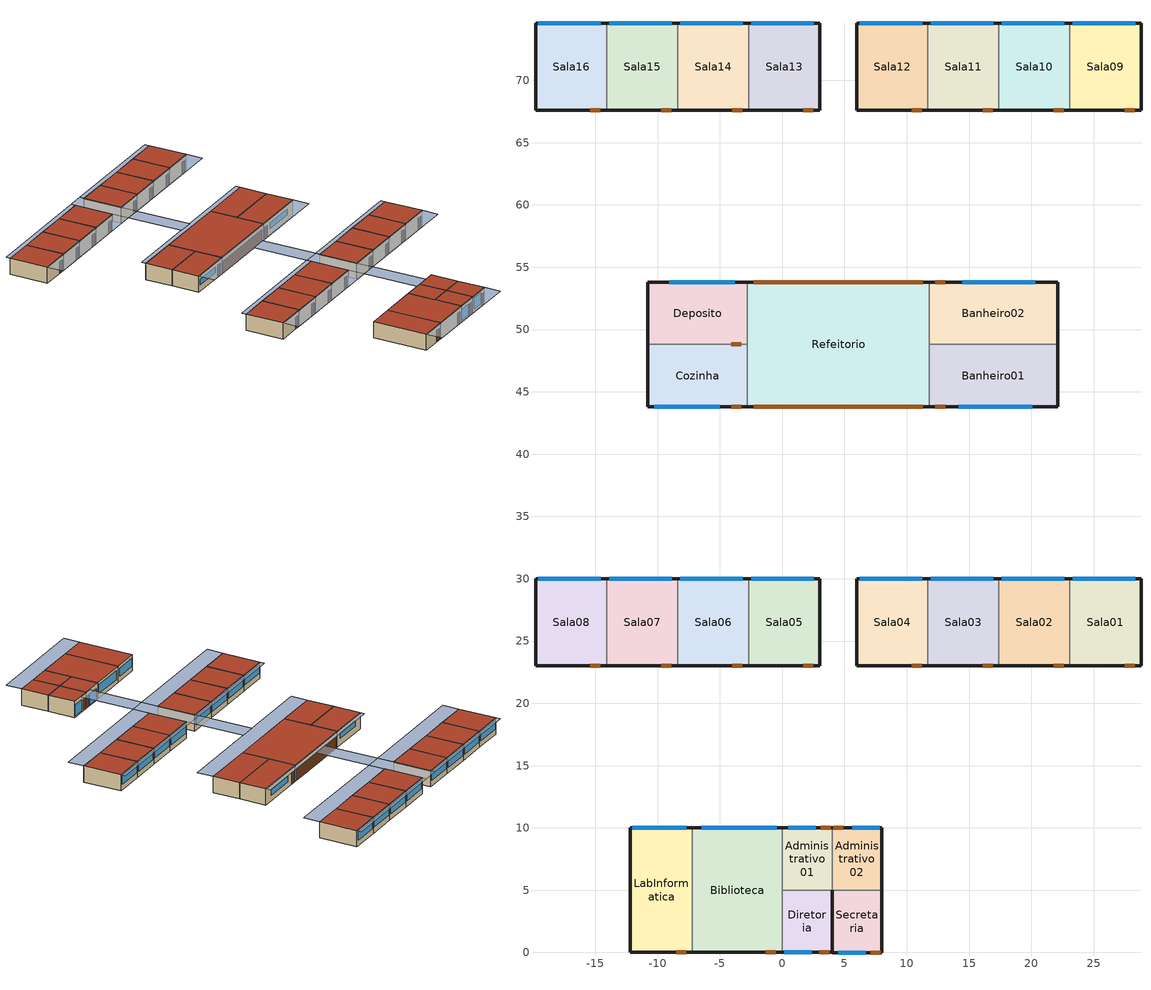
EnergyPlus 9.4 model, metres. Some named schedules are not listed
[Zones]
Administrativo01
 floor othersideconditionsmodel (Laje): 4,10 4,5 0,5 0,10 z0
 wall outside (Parede): 4,10 0,10 z0:3
 wall to Biblioteca (Parede): 0,10 0,5 z0:3
 wall to Diretoria (Parede): 0,5 4,5 z0:3
 wall to Administrativo02 (Parede): 4,5 4,10 z0:3
 window (VidroSimples): 2.69,10 0.48,10 z0.11:2.11
 door (PortaMadeira): 3.9,10 3.1,10 z0:2.1
 roof outside (Cobertura): 4,5 4,10 0,10 0,5 z3
Administrativo02
 floor othersideconditionsmodel (Laje): 8,10 8,5 4,5 4,10 z0
 wall outside (Parede): 8,5 8,10 4,10 z0:3
 wall to Secretaria (Parede): 4,5 8,5 z0:3
 window (VidroSimples): 7.82,10 5.61,10 z0.29:2.29
 door (PortaMadeira): 4.9,10 4.1,10 z0:2.1
 roof outside (Cobertura): 8,5 8,10 4,10 4,5 z3
Banheiro01
 floor othersideconditionsmodel (Laje): 22.1,48.8 22.1,43.8 11.8,43.8 11.8,48.8 z0
 wall outside (Parede): 11.8,43.8 22.1,43.8 22.1,48.8 z0:3
 wall to Banheiro02 (Parede): 22.1,48.8 11.8,48.8 z0:3
 wall to Refeitorio (Parede): 11.8,48.8 11.8,43.8 z0:3
 window (VidroSimples): 14.18,43.8 20.05,43.8 z1.13:2.13
 door (PortaMadeira): 12.3,43.8 13.1,43.8 z0:2.1
 roof outside (Cobertura): 22.1,43.8 22.1,48.8 11.8,48.8 11.8,43.8 z3
Banheiro02
 floor othersideconditionsmodel (Laje): 22.1,53.8 22.1,48.8 11.8,48.8 11.8,53.8 z0
 wall outside (Parede): 22.1,48.8 22.1,53.8 11.8,53.8 z0:3
 wall to Refeitorio (Parede): 11.8,53.8 11.8,48.8 z0:3
 window (VidroSimples): 20.31,53.8 14.44,53.8 z1.07:2.07
 door (PortaMadeira): 13.1,53.8 12.3,53.8 z0:2.1
 roof outside (Cobertura): 11.8,48.8 22.1,48.8 22.1,53.8 11.8,53.8 z3
Biblioteca
 floor othersideconditionsmodel (Cobertura): -7.2,10 0,10 0,0 -7.2,0 z0
 wall outside (Parede): 0,10 -7.2,10 / -7.2,0 0,0 z0:3
 wall to LabInformatica (Parede): -7.2,10 -7.2,0 z0:3
 wall to Diretoria (Parede): 0,0 0,5 z0:3
 window (VidroSimples): -0.46,10 -6.46,10 z0.84:2.46
 door (PortaMadeira): -1.3,0 -0.5,0 z0:2.1
 roof outside (Cobertura): 0,0 0,10 -7.2,10 -7.2,0 z3
Cozinha
 floor othersideconditionsmodel (Laje): -2.8,48.8 -2.8,43.8 -10.8,43.8 -10.8,48.8 z0
 wall outside (Parede): -10.8,48.8 -10.8,43.8 -2.8,43.8 z0:3
 wall to Deposito (Parede): -2.8,48.8 -10.8,48.8 z0:3
 wall to Refeitorio (Parede): -2.8,43.8 -2.8,48.8 z0:3
 window (VidroSimples): -10.28,43.8 -5,43.8 z1.15:2.15
 door inside (PortaMadeira): -3.3,48.8 -4.1,48.8 z0:2.1
 door (PortaMadeira): -4.1,43.8 -3.3,43.8 z0:2.1
 roof outside (Cobertura): -2.8,43.8 -2.8,48.8 -10.8,48.8 -10.8,43.8 z3
Deposito
 floor othersideconditionsmodel (Laje): -2.8,53.8 -2.8,48.8 -10.8,48.8 -10.8,53.8 z0
 wall outside (Parede): -2.8,53.8 -10.8,53.8 -10.8,48.8 z0:3
 wall to Refeitorio (Parede): -2.8,48.8 -2.8,53.8 z0:3
 window (VidroSimples): -3.79,53.8 -9.07,53.8 z1.27:2.27
 roof outside (Cobertura): -2.8,48.8 -2.8,53.8 -10.8,53.8 -10.8,48.8 z3
Diretoria
 floor othersideconditionsmodel (Laje): 4,5 4,0 0,0 0,5 z0
 wall outside (Parede): 0,0 4,0 4,5 z0:3
 window (VidroSimples): 0.15,0 2.36,0 z0.26:2.26
 door (PortaMadeira): 2.98,0 3.78,0 z0:2.1
 roof outside (Cobertura): 4,0 4,5 0,5 0,0 z3
LabInformatica
 floor othersideconditionsmodel (Laje): -7.2,10 -7.2,0 -12.2,0 -12.2,10 z0
 wall outside (Parede): -7.2,10 -12.2,10 -12.2,0 -7.2,0 z0:3
 window (VidroSimples): -7.72,10 -12.02,10 z0.92:2.42
 door (PortaMadeira): -8.5,0 -7.7,0 z0:2.1
 roof outside (Cobertura): -7.2,0 -7.2,10 -12.2,10 -12.2,0 z3
Refeitorio
 floor othersideconditionsmodel (Laje): 11.8,53.8 11.8,43.8 -2.8,43.8 -2.8,53.8 z0
 wall outside (Parede): 11.8,53.8 -2.8,53.8 / -2.8,43.8 11.8,43.8 z0:3
 door (PortaMadeira): 11.3,53.8 -2.3,53.8 / -2.3,43.8 11.3,43.8 z0:2.1
 roof outside (Cobertura): 11.8,43.8 11.8,53.8 -2.8,53.8 -2.8,43.8 z3
Sala01
 floor othersideconditionsmodel (Laje): 28.8,30 28.8,23 23.1,23 23.1,30 z0
 wall outside (Parede): 23.1,23 28.8,23 28.8,30 23.1,30 z0:3
 wall to Sala02 (Parede): 23.1,30 23.1,23 z0:3
 window (VidroSimples): 28.34,30 23.34,30 z1.01:2.55
 door (PortaMadeira): 27.5,23 28.3,23 z0:2.1
 roof outside (Cobertura): 28.8,23 28.8,30 23.1,30 23.1,23 z3
Sala02
 floor othersideconditionsmodel (Laje): 23.1,30 23.1,23 17.4,23 17.4,30 z0
 wall outside (Parede): 23.1,30 17.4,30 / 17.4,23 23.1,23 z0:3
 wall to Sala03 (Parede): 17.4,30 17.4,23 z0:3
 window (VidroSimples): 22.64,30 17.64,30 z1.01:2.55
 door (PortaMadeira): 21.8,23 22.6,23 z0:2.1
 roof outside (Cobertura): 23.1,23 23.1,30 17.4,30 17.4,23 z3
Sala03
 floor othersideconditionsmodel (Laje): 17.4,30 17.4,23 11.7,23 11.7,30 z0
 wall outside (Parede): 17.4,30 11.7,30 / 11.7,23 17.4,23 z0:3
 wall to Sala04 (Parede): 11.7,30 11.7,23 z0:3
 window (VidroSimples): 16.94,30 11.94,30 z1.01:2.55
 door (PortaMadeira): 16.1,23 16.9,23 z0:2.1
 roof outside (Cobertura): 17.4,23 17.4,30 11.7,30 11.7,23 z3
Sala04
 floor othersideconditionsmodel (Laje): 11.7,30 11.7,23 6,23 6,30 z0
 wall outside (Parede): 11.7,30 6,30 6,23 11.7,23 z0:3
 window (VidroSimples): 11.24,30 6.24,30 z1.01:2.55
 door (PortaMadeira): 10.4,23 11.2,23 z0:2.1
 roof outside (Cobertura): 11.7,23 11.7,30 6,30 6,23 z3
Sala05
 floor othersideconditionsmodel (Laje): 3,30 3,23 -2.7,23 -2.7,30 z0
 wall outside (Parede): -2.7,23 3,23 3,30 -2.7,30 z0:3
 wall to Sala06 (Parede): -2.7,30 -2.7,23 z0:3
 window (VidroSimples): 2.54,30 -2.46,30 z1.01:2.55
 door (PortaMadeira): 1.7,23 2.5,23 z0:2.1
 roof outside (Cobertura): 3,23 3,30 -2.7,30 -2.7,23 z3
Sala06
 floor othersideconditionsmodel (Laje): -2.7,30 -2.7,23 -8.4,23 -8.4,30 z0
 wall outside (Parede): -2.7,30 -8.4,30 / -8.4,23 -2.7,23 z0:3
 wall to Sala07 (Parede): -8.4,30 -8.4,23 z0:3
 window (VidroSimples): -3.16,30 -8.16,30 z1.01:2.55
 door (PortaMadeira): -4,23 -3.2,23 z0:2.1
 roof outside (Cobertura): -2.7,23 -2.7,30 -8.4,30 -8.4,23 z3
Sala07
 floor othersideconditionsmodel (Laje): -8.4,30 -8.4,23 -14.1,23 -14.1,30 z0
 wall outside (Parede): -8.4,30 -14.1,30 / -14.1,23 -8.4,23 z0:3
 wall to Sala08 (Parede): -14.1,30 -14.1,23 z0:3
 window (VidroSimples): -8.86,30 -13.86,30 z1.01:2.55
 door (PortaMadeira): -9.7,23 -8.9,23 z0:2.1
 roof outside (Cobertura): -8.4,23 -8.4,30 -14.1,30 -14.1,23 z3
Sala08
 floor othersideconditionsmodel (Laje): -14.1,30 -14.1,23 -19.8,23 -19.8,30 z0
 wall outside (Parede): -14.1,30 -19.8,30 -19.8,23 -14.1,23 z0:3
 window (VidroSimples): -14.56,30 -19.56,30 z1.01:2.55
 door (PortaMadeira): -15.4,23 -14.6,23 z0:2.1
 roof outside (Cobertura): -14.1,23 -14.1,30 -19.8,30 -19.8,23 z3
Sala09
 floor othersideconditionsmodel (Laje): 28.8,74.6 28.8,67.6 23.1,67.6 23.1,74.6 z0
 wall outside (Parede): 23.1,67.6 28.8,67.6 28.8,74.6 23.1,74.6 z0:3
 wall to Sala10 (Parede): 23.1,74.6 23.1,67.6 z0:3
 window (VidroSimples): 28.34,74.6 23.34,74.6 z1.01:2.55
 door (PortaMadeira): 27.5,67.6 28.3,67.6 z0:2.1
 roof outside (Cobertura): 28.8,67.6 28.8,74.6 23.1,74.6 23.1,67.6 z3
Sala10
 floor othersideconditionsmodel (Laje): 23.1,74.6 23.1,67.6 17.4,67.6 17.4,74.6 z0
 wall outside (Parede): 23.1,74.6 17.4,74.6 / 17.4,67.6 23.1,67.6 z0:3
 wall to Sala11 (Parede): 17.4,74.6 17.4,67.6 z0:3
 window (VidroSimples): 22.64,74.6 17.64,74.6 z1.01:2.55
 door (PortaMadeira): 21.8,67.6 22.6,67.6 z0:2.1
 roof outside (Cobertura): 23.1,67.6 23.1,74.6 17.4,74.6 17.4,67.6 z3
Sala11
 floor othersideconditionsmodel (Laje): 17.4,74.6 17.4,67.6 11.7,67.6 11.7,74.6 z0
 wall outside (Parede): 17.4,74.6 11.7,74.6 / 11.7,67.6 17.4,67.6 z0:3
 wall to Sala12 (Parede): 11.7,74.6 11.7,67.6 z0:3
 window (VidroSimples): 16.94,74.6 11.94,74.6 z1.01:2.55
 door (PortaMadeira): 16.1,67.6 16.9,67.6 z0:2.1
 roof outside (Cobertura): 17.4,67.6 17.4,74.6 11.7,74.6 11.7,67.6 z3
Sala12
 floor othersideconditionsmodel (Laje): 11.7,74.6 11.7,67.6 6,67.6 6,74.6 z0
 wall outside (Parede): 11.7,74.6 6,74.6 6,67.6 11.7,67.6 z0:3
 window (VidroSimples): 11.24,74.6 6.24,74.6 z1.01:2.55
 door (PortaMadeira): 10.4,67.6 11.2,67.6 z0:2.1
 roof outside (Cobertura): 11.7,67.6 11.7,74.6 6,74.6 6,67.6 z3
Sala13
 floor othersideconditionsmodel (Laje): 3,74.6 3,67.6 -2.7,67.6 -2.7,74.6 z0
 wall outside (Parede): -2.7,67.6 3,67.6 3,74.6 -2.7,74.6 z0:3
 wall to Sala14 (Parede): -2.7,74.6 -2.7,67.6 z0:3
 window (VidroSimples): 2.54,74.6 -2.46,74.6 z1.01:2.55
 door (PortaMadeira): 1.7,67.6 2.5,67.6 z0:2.1
 roof outside (Cobertura): 3,67.6 3,74.6 -2.7,74.6 -2.7,67.6 z3
Sala14
 floor othersideconditionsmodel (Laje): -2.7,74.6 -2.7,67.6 -8.4,67.6 -8.4,74.6 z0
 wall outside (Parede): -2.7,74.6 -8.4,74.6 / -8.4,67.6 -2.7,67.6 z0:3
 wall to Sala15 (Parede): -8.4,74.6 -8.4,67.6 z0:3
 window (VidroSimples): -3.16,74.6 -8.16,74.6 z1.01:2.55
 door (PortaMadeira): -4,67.6 -3.2,67.6 z0:2.1
 roof outside (Cobertura): -2.7,67.6 -2.7,74.6 -8.4,74.6 -8.4,67.6 z3
Sala15
 floor othersideconditionsmodel (Laje): -8.4,74.6 -8.4,67.6 -14.1,67.6 -14.1,74.6 z0
 wall outside (Parede): -8.4,74.6 -14.1,74.6 / -14.1,67.6 -8.4,67.6 z0:3
 wall to Sala16 (Parede): -14.1,74.6 -14.1,67.6 z0:3
 window (VidroSimples): -8.86,74.6 -13.86,74.6 z1.01:2.55
 door (PortaMadeira): -9.7,67.6 -8.9,67.6 z0:2.1
 roof outside (Cobertura): -8.4,67.6 -8.4,74.6 -14.1,74.6 -14.1,67.6 z3
Sala16
 floor othersideconditionsmodel (Laje): -14.1,74.6 -14.1,67.6 -19.8,67.6 -19.8,74.6 z0
 wall outside (Parede): -14.1,74.6 -19.8,74.6 -19.8,67.6 -14.1,67.6 z0:3
 window (VidroSimples): -14.56,74.6 -19.56,74.6 z1.01:2.55
 door (PortaMadeira): -15.4,67.6 -14.6,67.6 z0:2.1
 roof outside (Cobertura): -14.1,67.6 -14.1,74.6 -19.8,74.6 -19.8,67.6 z3
Secretaria
 floor othersideconditionsmodel (Laje): 8,5 8,-0.04 4,-0.04 4,5 z0
 wall outside (Parede): 4,5 4,-0.04 8,-0.04 8,5 z0:3
 window (VidroSimples): 4.49,-0.04 6.7,-0.04 z0.57:2.57
 door (PortaMadeira): 7.1,-0.04 7.9,-0.04 z0:2.1
 roof outside (Cobertura): 8,-0.04 8,5 4,5 4,-0.04 z3
shading: 8,-3 8,0 -12.2,0 -12.2,-3 z3; 3,64.6 6,64.6 6,75.4 3,75.4 z3; -19.8,74.6 3,74.6 3,75.4 -19.8,75.4 z3; 28.8,64.6 28.8,67.6 6,67.6 6,64.6 z3; 6,54.6 6,64.6 3,64.6 3,54.6 z3; 28.8,74.6 28.8,75.4 6,75.4 6,74.6 z3; 3,64.6 3,67.6 -19.8,67.6 -19.8,64.6 z3; 6,30.8 6,40.8 3,40.8 3,30.8 z3; 28.8,20 28.8,23 6,23 6,20 z3; 3,20 3,23 -19.8,23 -19.8,20 z3; -19.8,30 3,30 3,30.8 -19.8,30.8 z3; 28.8,30 28.8,30.8 6,30.8 6,30 z3; 3,20 6,20 6,30.8 3,30.8 z3; 6,10 6,20 3,20 3,10 z3; 22.1,40.8 22.1,43.8 -10.8,43.8 -10.8,40.8 z3; 22.1,53.8 22.1,54.6 -10.8,54.6 -10.8,53.8 z3
[Building]
Educational: North Axis {deg}=0; Terrain=City; Loads Convergence Tolerance Value {W}=0.04; Temperature Convergence Tolerance Value {deltaC}=0.4; Solar Distribution=FullInteriorAndExterior; Maximum Number of Warmup Days=25; Minimum Number of Warmup Days=6
[SizingPeriod:WeatherFileDays]
Anual: Begin Month=1; Begin Day of Month=1; End Month=12; End Day of Month=31; Day of Week for Start Day=Monday; Use Weather File Daylight Saving Period=No; Use Weather File Rain and Snow Indicators=No
[Site:GroundTemperature:Undisturbed:FiniteDifference]
FiniteDiff: 1.5, 1250, 1500, 30, 50, 0.4
[Site:GroundDomain:Slab]
GroundDomain: 10, 1, 5, 1.5, 1250, 1500, 30, 50, Site:GroundTemperature:Undisturbed:FiniteDifference, FiniteDiff, 0.4, GroundCoupledOSCM, OnGrade, No, Full, No, Timestep, 1.6, 6
[Material] Thermal Absorptance=0.9
Name | Roughness | Thickness {m} | Conductivity {W/m-K} | Density {kg/m3} | Specific Heat {J/kg-K} | Solar Absorptance | Visible Absorptance
argamassa_interna | Rough | 0.025 | 1.15 | 2000 | 1000 | 0.5 | 0.5
Ceramica_tijolo(14x19x29) | Rough | 0.0165 | 0.9 | 1600 | 920 | 0.7 | 0.7
Ceramica_laje_tavela(24x7x20) | Rough | 0.012 | 1.05 | 2000 | 920 | 0.7 | 0.7
Piso_ceramico | Rough | 0.0075 | 1.05 | 2000 | 920 | 0.4 | 0.4
argamassa_laje_pre-moldada | Rough | 0.01 | 1.15 | 2000 | 1000 | 0.2 | 0.2
Ceramica telha pre-moldada | Rough | 0.01 | 1.05 | 2000 | 920 | 0.65 | 0.65
Concreto_laje_pre-moldada | Rough | 0.04 | 1.75 | 2200 | 1000 | 0.7 | 0.7
Madeira30mm | MediumRough | 0.03 | 0.29 | 800 | 1340 | 0.7 | 0.7
ConcretoLajeMacica | Rough | 0.1 | 1.15 | 2200 | 1000 | 0.7 | 0.7
ContrapisoLaje2cm | Rough | 0.02 | 1.15 | 2000 | 1000 | 0.7 | 0.7
[Material:AirGap]
Name | Thermal Resistance {m2-K/W}
Camara_ar_tijolo(14x19x29) | 0.297
Camara_ar_laje(tavela) | 0.81
Camara_ar(atico_telhado) | 0.21
[WindowMaterial:SimpleGlazingSystem]
VidFS0.87: U-Factor {W/m2-K}=5.7; Solar Heat Gain Coefficient=0.87
[Construction]
Parede: argamassa_interna, Ceramica_tijolo(14x19x29), Camara_ar_tijolo(14x19x29), Ceramica_tijolo(14x19x29), argamassa_interna
Cobertura: Ceramica telha pre-moldada, Camara_ar(atico_telhado), Concreto_laje_pre-moldada, Ceramica_laje_tavela(24x7x20), Camara_ar_laje(tavela), Ceramica_laje_tavela(24x7x20), argamassa_laje_pre-moldada
VidroSimples: VidFS0.87
PortaMadeira: Madeira30mm
Laje: ConcretoLajeMacica, ContrapisoLaje2cm, Piso_ceramico
[Zone]
Administrativo01; Administrativo02; Banheiro01; Banheiro02; Biblioteca; Cozinha; Deposito; Diretoria; LabInformatica; Refeitorio; Sala01; Sala02; Sala03; Sala04; Sala05; Sala06; Sala07; Sala08; Sala09; Sala10; Sala11; Sala12; Sala13; Sala14; Sala15; Sala16; Secretaria
[SurfaceProperty:OtherSideConditionsModel]
GroundCoupledOSCM: Type of Modeling=GroundCoupledSurface
[People] Fraction Radiant=0.3
Name | Zone or ZoneList | Number of People Schedule | Number of People Calculation Method | People per Zone Floor Area {person/m2} | Activity Level Schedule | Number of People
Ocupacao_Sala01 | Sala01 | Sch_OcupSala_8 | People/Area | =$STU | Sch_AtivSala
Ocupacao_Sala02 | Sala02 | Sch_OcupSala_8 | People/Area | =$STU | Sch_AtivSala
Ocupacao_Sala03 | Sala03 | Sch_OcupSala_8 | People/Area | =$STU | Sch_AtivSala
Ocupacao_Sala04 | Sala04 | Sch_OcupSala_8 | People/Area | =$STU | Sch_AtivSala
Ocupacao_Sala05 | Sala05 | Sch_OcupSala_8 | People/Area | =$STU | Sch_AtivSala
Ocupacao_Sala06 | Sala06 | Sch_OcupSala_8 | People/Area | =$STU | Sch_AtivSala
Ocupacao_Sala07 | Sala07 | Sch_OcupSala_8 | People/Area | =$STU | Sch_AtivSala
Ocupacao_Sala08 | Sala08 | Sch_OcupSala_8 | People/Area | =$STU | Sch_AtivSala
Ocupacao_Sala09 | Sala09 | Sch_OcupSala_8 | People/Area | =$STU | Sch_AtivSala
Ocupacao_Sala10 | Sala10 | Sch_OcupSala_8 | People/Area | =$STU | Sch_AtivSala
Ocupacao_Sala11 | Sala11 | Sch_OcupSala_8 | People/Area | =$STU | Sch_AtivSala
Ocupacao_Sala12 | Sala12 | Sch_OcupSala_8 | People/Area | =$STU | Sch_AtivSala
Ocupacao_Sala13; Ocupacao_Sala14 | Sala13 | Sch_OcupSala_8 | People/Area | =$STU | Sch_AtivSala
Ocupacao_Sala15 | Sala15 | Sch_OcupSala_8 | People/Area | =$STU | Sch_AtivSala
Ocupacao_Sala16 | Sala16 | Sch_OcupSala_8 | People/Area | =$STU | Sch_AtivSala
Ocupacao_LabInformatica | LabInformatica | Sch_OcupSala_8 | People |  | Sch_AtivSala | 10
Ocupacao_Biblioteca | Biblioteca | Sch_OcupSala_8 | People |  | Sch_AtivSala | 7
Ocupacao_Diretoria | Diretoria | Sch_OcupAdm | People |  | Sch_AtivAdm | 3
Ocupacao_Secretaria | Secretaria | Sch_OcupAdm | People |  | Sch_AtivAdm | 3
Ocupacao_Administrativo01 | Administrativo01 | Sch_OcupAdm | People |  | Sch_AtivAdm | 3
Ocupacao_Administrativo02 | Administrativo02 | Sch_OcupAdm | People |  | Sch_AtivAdm | 3
[Lights]
Cozinha: Zone or ZoneList=Cozinha; Schedule=Sch_IlumAdm; Design Level Calculation Method=Watts/Area; Watts per Zone Floor Area {W/m2}==$LPD; Return Air Fraction=0; Fraction Radiant=0.32; Fraction Visible=0.23; Fraction Replaceable=1; Return Air Fraction Calculated from Plenum Temperature=No
[ElectricEquipment]
EquipamentosCozinha: Zone or ZoneList=Cozinha; Schedule=Sch_OcupAdm; Design Level Calculation Method=Watts/Area; Watts per Zone Floor Area {W/m2}==$EPD; Fraction Latent=0; Fraction Radiant=0.3; Fraction Lost=0
[HVACTemplate:Thermostat]
Termostato: Constant Heating Setpoint {C}=18; Constant Cooling Setpoint {C}=26
[HVACTemplate:Zone:IdealLoadsAirSystem] Template Thermostat=Termostato; Maximum Heating Supply Air Temperature {C}=50; Minimum Cooling Supply Air Temperature {C}=12; Maximum Heating Supply Air Humidity Ratio {kgWater/kgDryAir}=0.0156; Minimum Cooling Supply Air Humidity Ratio {kgWater/kgDryAir}=0.0077; Heating Limit=NoLimit; Cooling Limit=NoLimit; Dehumidification Control Type=None; Cooling Sensible Heat Ratio=0.7; Humidification Control Type=None; Outdoor Air Method=None; Demand Controlled Ventilation Type=None; Outdoor Air Economizer Type=NoEconomizer; Heat Recovery Type=None; Sensible Heat Recovery Effectiveness=0.7; Latent Heat Recovery Effectiveness=0.65
Name | System Availability Schedule
Administrativo01 | HVAC_Administrativo01
Administrativo02 | HVAC_Administrativo02
Biblioteca | HVAC_Biblioteca
Diretoria | HVAC_Diretoria
LabInformatica | HVAC_LabInformatica
Sala01 | HVAC_Sala01
Sala02 | HVAC_Sala02
Sala03 | HVAC_Sala03
Sala04 | HVAC_Sala04
Sala05 | HVAC_Sala05
Sala06 | HVAC_Sala06
Sala07 | HVAC_Sala07
Sala08 | HVAC_Sala08
Sala09 | HVAC_Sala09
Sala10 | HVAC_Sala10
Sala11 | HVAC_Sala11
Sala12 | HVAC_Sala12
Sala13 | HVAC_Sala13
Sala14 | HVAC_Sala14
Sala15 | HVAC_Sala15
Sala16 | HVAC_Sala16
Secretaria | HVAC_Secretaria
[EnergyManagementSystem:Sensor]
Name | Output:Variable or Output:Meter Index Key | Output:Variable or Output:Meter
Temp_Sala01 | Sala01 | Zone Operative Temperature
Temp_Sala02 | Sala02 | Zone Operative Temperature
Temp_Sala03 | Sala03 | Zone Operative Temperature
Temp_Sala04 | Sala04 | Zone Operative Temperature
Temp_Sala05 | Sala05 | Zone Operative Temperature
Temp_Sala06 | Sala06 | Zone Operative Temperature
Temp_Sala07 | Sala07 | Zone Operative Temperature
Temp_Sala08 | Sala08 | Zone Operative Temperature
Temp_Sala09 | Sala09 | Zone Operative Temperature
Temp_Sala10 | Sala10 | Zone Operative Temperature
Temp_Sala11 | Sala11 | Zone Operative Temperature
Temp_Sala12 | Sala12 | Zone Operative Temperature
Temp_Sala13 | Sala13 | Zone Operative Temperature
Temp_Sala14 | Sala14 | Zone Operative Temperature
Temp_LabInformatica | LabInformatica | Zone Operative Temperature
Temp_Biblioteca | Biblioteca | Zone Operative Temperature
Temp_Administrativo01 | Administrativo01 | Zone Operative Temperature
Temp_Administrativo02 | Administrativo02 | Zone Operative Temperature
Temp_Diretoria | Diretoria | Zone Operative Temperature
Temp_Secretaria | Secretaria | Zone Operative Temperature
Ocupacao_Sala01 | Ocupacao_Sala01 | People Occupant Count
Ocupacao_Sala02 | Ocupacao_Sala02 | People Occupant Count
Ocupacao_Sala03 | Ocupacao_Sala03 | People Occupant Count
Ocupacao_Sala04 | Ocupacao_Sala04 | People Occupant Count
Ocupacao_Sala05 | Ocupacao_Sala05 | People Occupant Count
Ocupacao_Sala06 | Ocupacao_Sala06 | People Occupant Count
Ocupacao_Sala07 | Ocupacao_Sala07 | People Occupant Count
Ocupacao_Sala08 | Ocupacao_Sala08 | People Occupant Count
Ocupacao_Sala09 | Ocupacao_Sala09 | People Occupant Count
Ocupacao_Sala10 | Ocupacao_Sala10 | People Occupant Count
Ocupacao_Sala11 | Ocupacao_Sala11 | People Occupant Count
Ocupacao_Sala12 | Ocupacao_Sala12 | People Occupant Count
Ocupacao_Sala13 | Ocupacao_Sala13 | People Occupant Count
Ocupacao_Sala14 | Ocupacao_Sala14 | People Occupant Count
Ocupacao_Sala15 | Ocupacao_Sala15 | People Occupant Count
Ocupacao_Sala16 | Ocupacao_Sala16 | People Occupant Count
Temp_Sala15 | Sala15 | Zone Operative Temperature
Temp_Sala16 | Sala16 | Zone Operative Temperature
Ocupacao_Administrativo01 | Ocupacao_Administrativo01 | People Occupant Count
Ocupacao_Administrativo02 | Ocupacao_Administrativo02 | People Occupant Count
Ocupacao_LabInformatica | Ocupacao_LabInformatica | People Occupant Count
Ocupacao_Biblioteca | Ocupacao_Biblioteca | People Occupant Count
Ocupacao_Diretoria | Ocupacao_Diretoria | People Occupant Count
Ocupacao_Secretaria | Ocupacao_Secretaria | People Occupant Count
Temp_Ext | Environment | Site Outdoor Air Drybulb Temperature
Tar_Sala01 | Sala01 | Zone Mean Air Temperature
Tar_Sala02 | Sala02 | Zone Mean Air Temperature
Tar_Sala03 | Sala03 | Zone Mean Air Temperature
Tar_Sala04 | Sala04 | Zone Mean Air Temperature
Tar_Sala05 | Sala05 | Zone Mean Air Temperature
Tar_Sala06 | Sala06 | Zone Mean Air Temperature
Tar_Sala07 | Sala07 | Zone Mean Air Temperature
Tar_Sala08 | Sala08 | Zone Mean Air Temperature
Tar_Sala09 | Sala09 | Zone Mean Air Temperature
Tar_Sala10; Tar_Sala11 | Sala11 | Zone Mean Air Temperature
Tar_Sala12 | Sala12 | Zone Mean Air Temperature
Tar_Sala13 | Sala13 | Zone Mean Air Temperature
Tar_Sala14 | Sala14 | Zone Mean Air Temperature
Tar_Sala15 | Sala15 | Zone Mean Air Temperature
Tar_Sala16 | Sala16 | Zone Mean Air Temperature
Tar_LabInformatica | LabInformatica | Zone Mean Air Temperature
Tar_Biblioteca | Biblioteca | Zone Mean Air Temperature
Tar_Administrativo01 | Administrativo01 | Zone Mean Air Temperature
Tar_Administrativo02 | Administrativo02 | Zone Mean Air Temperature
Tar_Diretoria | Diretoria | Zone Mean Air Temperature
Tar_Secretaria | Secretaria | Zone Mean Air Temperature
Sensor_HVACS01 | HVAC_Sala01 | Schedule Value
Sensor_HVACS02 | HVAC_Sala02 | Schedule Value
Sensor_HVACS03 | HVAC_Sala03 | Schedule Value
Sensor_HVACS04 | HVAC_Sala04 | Schedule Value
Sensor_HVACS05 | HVAC_Sala05 | Schedule Value
Sensor_HVACS06 | HVAC_Sala06 | Schedule Value
Sensor_HVACS07 | HVAC_Sala07 | Schedule Value
Sensor_HVACS08 | HVAC_Sala08 | Schedule Value
Sensor_HVACS09 | HVAC_Sala09 | Schedule Value
Sensor_HVACS10 | HVAC_Sala10 | Schedule Value
Sensor_HVACS11 | HVAC_Sala11 | Schedule Value
Sensor_HVACS12 | HVAC_Sala12 | Schedule Value
Sensor_HVACS13 | HVAC_Sala13 | Schedule Value
Sensor_HVACS14 | HVAC_Sala14 | Schedule Value
Sensor_HVACS15 | HVAC_Sala15 | Schedule Value
Sensor_HVACS16 | HVAC_Sala16 | Schedule Value
Sensor_HVACAdministrativo01 | HVAC_Administrativo01 | Schedule Value
Sensor_HVACAdministrativo02 | HVAC_Administrativo02 | Schedule Value
Sensor_HVACLabInformatica | HVAC_LabInformatica | Schedule Value
Sensor_HVACBiblioteca | HVAC_Biblioteca | Schedule Value
Sensor_HVACDiretoria | HVAC_Diretoria | Schedule Value
Sensor_HVACSecretaria | HVAC_Secretaria | Schedule Value
[EnergyManagementSystem:Actuator] Actuated Component Type=Schedule:Constant; Actuated Component Control Type=Schedule Value
Name | Actuated Component Unique
Controle_HVAC_Sala01 | HVAC_Sala01
Controle_HVAC_Sala02 | HVAC_Sala02
Controle_HVAC_Sala03 | HVAC_Sala03
Controle_HVAC_Sala04 | HVAC_Sala04
Controle_HVAC_Sala05 | HVAC_Sala05
Controle_HVAC_Sala06 | HVAC_Sala06
Controle_HVAC_Sala07 | HVAC_Sala07
Controle_HVAC_Sala08 | HVAC_Sala08
Controle_HVAC_Sala09 | HVAC_Sala09
Controle_HVAC_Sala10 | HVAC_Sala10
Controle_HVAC_Sala11 | HVAC_Sala11
Controle_HVAC_Sala12 | HVAC_Sala12
Controle_HVAC_Sala13 | HVAC_Sala13
Controle_HVAC_Sala14 | HVAC_Sala14
Controle_HVAC_Sala15 | HVAC_Sala15
Controle_HVAC_Sala16 | HVAC_Sala16
Controle_HVAC_Administrativo01 | HVAC_Administrativo01
Controle_HVAC_Administrativo02 | HVAC_Administrativo02
Controle_HVAC_Diretoria | HVAC_Diretoria
Controle_HVAC_Secretaria | HVAC_Secretaria
Controle_HVAC_LabInformatica | HVAC_LabInformatica
Controle_HVAC_Biblioteca | HVAC_Biblioteca
Controle_VN_Sala01 | VN_Sala01
Controle_VN_Sala02 | VN_Sala02
Controle_VN_Sala03 | VN_Sala03
Controle_VN_Sala04 | VN_Sala04
Controle_VN_Sala05 | VN_Sala05
Controle_VN_Sala06 | VN_Sala06
Controle_VN_Sala07 | VN_Sala07
Controle_VN_Sala08 | VN_Sala08
Controle_VN_Sala09 | VN_Sala09
Controle_VN_Sala10 | VN_Sala10
Controle_VN_Sala11 | VN_Sala11
Controle_VN_Sala12 | VN_Sala12
Controle_VN_Sala13 | VN_Sala13
Controle_VN_Sala14 | VN_Sala14
Controle_VN_Sala15 | VN_Sala15
Controle_VN_Sala16 | VN_Sala16
Controle_VN_Administrativo01 | VN_Administrativo01
Controle_VN_Administrativo02 | VN_Administrativo02
Controle_VN_Diretoria | VN_Diretoria
Controle_VN_Secretaria | VN_Secretaria
Controle_VN_LabInformatica | VN_LabInformatica
Controle_VN_Biblioteca | VN_Biblioteca
[EnergyManagementSystem:ProgramCallingManager]
Meu Controle HVAC: BeginTimestepBeforePredictor; CompSala01Ativo; CompSala02Ativo; CompSala03Ativo; CompSala04Ativo; CompSala05Ativo; CompSala06Ativo; CompSala07Ativo; CompSala08Ativo; CompSala09Ativo; CompSala10Ativo; CompSala11Ativo; CompSala12Ativo; CompSala13Ativo; CompSala14Ativo; CompSecretariaAtivo; CompAdministrativo01Ativo; CompAdministrativo02Ativo; CompBibliotecaAtivo; CompDiretoriaAtivo; CompLabInformaticaAtivo; CompSala15Ativo; CompSala16Ativo
[EnergyManagementSystem:Program]
CompSala01Ativo: SET Temp_Conf = ((Temp_Sala01 >= 26) || (Temp_Sala01 <= 16)); IF (Ocupacao_Sala01 > 0) && (Temp_Conf == 1); Set Controle_HVAC_Sala01 = 1; Set Controle_VN_Sala01 = 0; ELSEIF ((Ocupacao_Sala01 > 0) && (Sensor_HVACS01 > 0)); Set Controle_HVAC_Sala01 = 1; Set Controle_VN_Sala01 = 0; ELSEIF (Ocupacao_Sala01 > 0); Set Controle_HVAC_Sala01 = 0; IF ((Temp_Ext<Tar_Sala01) && (Temp_Ext>19)); Set Controle_VN_Sala01 = 1; ELSEIF ((Temp_Ext>Tar_Sala01) && (Temp_Ext>19)); Set Controle_VN_Sala01 = 0; ELSEIF (Temp_Ext<19); Set Controle_VN_Sala01 = 0; ENDIF; ELSEIF (Ocupacao_Sala01 == 0); Set Controle_HVAC_Sala01 = 0; Set Controle_VN_Sala01 = 0; ENDIF
CompSala02Ativo: SET Temp_Conf = ((Temp_Sala02 >= 26) || (Temp_Sala02 <= 16)); IF (Ocupacao_Sala02 > 0) && (Temp_Conf == 1); Set Controle_HVAC_Sala02 = 1; Set Controle_VN_Sala02 = 0; ELSEIF ((Ocupacao_Sala02 > 0) && (Sensor_HVACS02 > 0)); Set Controle_HVAC_Sala02 = 1; Set Controle_VN_Sala02 = 0; ELSEIF (Ocupacao_Sala02 > 0); Set Controle_HVAC_Sala02 = 0; IF ((Temp_Ext<Tar_Sala02) && (Temp_Ext>19)); Set Controle_VN_Sala02 = 1; ELSEIF ((Temp_Ext>Tar_Sala02) && (Temp_Ext>19)); Set Controle_VN_Sala02 = 0; ELSEIF (Temp_Ext<19); Set Controle_VN_Sala02 = 0; ENDIF; ELSEIF (Ocupacao_Sala02 == 0); Set Controle_HVAC_Sala02 = 0; Set Controle_VN_Sala02 = 0; ENDIF
CompSala03Ativo: SET Temp_Conf = ((Temp_Sala03 >= 26) || (Temp_Sala03 <= 16)); IF (Ocupacao_Sala03 > 0) && (Temp_Conf == 1); Set Controle_HVAC_Sala03 = 1; Set Controle_VN_Sala03 = 0; ELSEIF ((Ocupacao_Sala03 > 0) && (Sensor_HVACS03 > 0)); Set Controle_HVAC_Sala03 = 1; Set Controle_VN_Sala03 = 0; ELSEIF (Ocupacao_Sala03 > 0); Set Controle_HVAC_Sala03 = 0; IF ((Temp_Ext<Tar_Sala03) && (Temp_Ext>19)); Set Controle_VN_Sala03 = 1; ELSEIF ((Temp_Ext>Tar_Sala03) && (Temp_Ext>19)); Set Controle_VN_Sala03 = 0; ELSEIF (Temp_Ext<19); Set Controle_VN_Sala03 = 0; ENDIF; ELSEIF (Ocupacao_Sala03 == 0); Set Controle_HVAC_Sala03 = 0; Set Controle_VN_Sala03 = 0; ENDIF
CompSala04Ativo: SET Temp_Conf = ((Temp_Sala04 >= 26) || (Temp_Sala04 <= 16)); IF (Ocupacao_Sala04 > 0) && (Temp_Conf == 1); Set Controle_HVAC_Sala04 = 1; Set Controle_VN_Sala04 = 0; ELSEIF ((Ocupacao_Sala04 > 0) && (Sensor_HVACS04 > 0)); Set Controle_HVAC_Sala04 = 1; Set Controle_VN_Sala04 = 0; ELSEIF (Ocupacao_Sala04 > 0); Set Controle_HVAC_Sala04 = 0; IF ((Temp_Ext<Tar_Sala04) && (Temp_Ext>19)); Set Controle_VN_Sala04 = 1; ELSEIF ((Temp_Ext>Tar_Sala04) && (Temp_Ext>19)); Set Controle_VN_Sala04 = 0; ELSEIF (Temp_Ext<19); Set Controle_VN_Sala04 = 0; ENDIF; ELSEIF (Ocupacao_Sala04 == 0); Set Controle_HVAC_Sala04 = 0; Set Controle_VN_Sala04 = 0; ENDIF
CompSala05Ativo: SET Temp_Conf = ((Temp_Sala05 >= 26) || (Temp_Sala05 <= 16)); IF (Ocupacao_Sala05 > 0) && (Temp_Conf == 1); Set Controle_HVAC_Sala05 = 1; Set Controle_VN_Sala05 = 0; ELSEIF ((Ocupacao_Sala05 > 0) && (Sensor_HVACS05 > 0)); Set Controle_HVAC_Sala05 = 1; Set Controle_VN_Sala05 = 0; ELSEIF (Ocupacao_Sala05 > 0); Set Controle_HVAC_Sala05 = 0; IF ((Temp_Ext<Tar_Sala05) && (Temp_Ext>19)); Set Controle_VN_Sala05 = 1; ELSEIF ((Temp_Ext>Tar_Sala05) && (Temp_Ext>19)); Set Controle_VN_Sala05 = 0; ELSEIF (Temp_Ext<19); Set Controle_VN_Sala05 = 0; ENDIF; ELSEIF (Ocupacao_Sala05 == 0); Set Controle_HVAC_Sala05 = 0; Set Controle_VN_Sala05 = 0; ENDIF
CompSala06Ativo: SET Temp_Conf = ((Temp_Sala06 >= 26) || (Temp_Sala06 <= 16)); IF (Ocupacao_Sala06 > 0) && (Temp_Conf == 1); Set Controle_HVAC_Sala06 = 1; Set Controle_VN_Sala06 = 0; ELSEIF ((Ocupacao_Sala06 > 0) && (Sensor_HVACS06 > 0)); Set Controle_HVAC_Sala06 = 1; Set Controle_VN_Sala06 = 0; ELSEIF (Ocupacao_Sala06 > 0); Set Controle_HVAC_Sala06 = 0; IF ((Temp_Ext<Tar_Sala06) && (Temp_Ext>19)); Set Controle_VN_Sala06 = 1; ELSEIF ((Temp_Ext>Tar_Sala06) && (Temp_Ext>19)); Set Controle_VN_Sala06 = 0; ELSEIF (Temp_Ext<19); Set Controle_VN_Sala06 = 0; ENDIF; ELSEIF (Ocupacao_Sala06 == 0); Set Controle_HVAC_Sala06 = 0; Set Controle_VN_Sala06 = 0; ENDIF
CompSala07Ativo: SET Temp_Conf = ((Temp_Sala07 >= 26) || (Temp_Sala07 <= 16)); IF (Ocupacao_Sala07 > 0) && (Temp_Conf == 1); Set Controle_HVAC_Sala07 = 1; Set Controle_VN_Sala07 = 0; ELSEIF ((Ocupacao_Sala07 > 0) && (Sensor_HVACS07 > 0)); Set Controle_HVAC_Sala07 = 1; Set Controle_VN_Sala07 = 0; ELSEIF (Ocupacao_Sala07 > 0); Set Controle_HVAC_Sala07 = 0; IF ((Temp_Ext<Tar_Sala07) && (Temp_Ext>19)); Set Controle_VN_Sala07 = 1; ELSEIF ((Temp_Ext>Tar_Sala07) && (Temp_Ext>19)); Set Controle_VN_Sala07 = 0; ELSEIF (Temp_Ext<19); Set Controle_VN_Sala07 = 0; ENDIF; ELSEIF (Ocupacao_Sala07 == 0); Set Controle_HVAC_Sala07 = 0; Set Controle_VN_Sala07 = 0; ENDIF
CompSala08Ativo: SET Temp_Conf = ((Temp_Sala08 >= 26) || (Temp_Sala08 <= 16)); IF (Ocupacao_Sala08 > 0) && (Temp_Conf == 1); Set Controle_HVAC_Sala08 = 1; Set Controle_VN_Sala08 = 0; ELSEIF ((Ocupacao_Sala08 > 0) && (Sensor_HVACS08 > 0)); Set Controle_HVAC_Sala08 = 1; Set Controle_VN_Sala08 = 0; ELSEIF (Ocupacao_Sala08 > 0); Set Controle_HVAC_Sala08 = 0; IF ((Temp_Ext<Tar_Sala08) && (Temp_Ext>19)); Set Controle_VN_Sala08 = 1; ELSEIF ((Temp_Ext>Tar_Sala08) && (Temp_Ext>19)); Set Controle_VN_Sala08 = 0; ELSEIF (Temp_Ext<19); Set Controle_VN_Sala08 = 0; ENDIF; ELSEIF (Ocupacao_Sala08 == 0); Set Controle_HVAC_Sala08 = 0; Set Controle_VN_Sala08 = 0; ENDIF
CompSala09Ativo: SET Temp_Conf = ((Temp_Sala09 >= 26) || (Temp_Sala09 <= 16)); IF (Ocupacao_Sala09 > 0) && (Temp_Conf == 1); Set Controle_HVAC_Sala09 = 1; Set Controle_VN_Sala09 = 0; ELSEIF ((Ocupacao_Sala09 > 0) && (Sensor_HVACS09 > 0)); Set Controle_HVAC_Sala09 = 1; Set Controle_VN_Sala09 = 0; ELSEIF (Ocupacao_Sala09 > 0); Set Controle_HVAC_Sala09 = 0; IF ((Temp_Ext<Tar_Sala09) && (Temp_Ext>19)); Set Controle_VN_Sala09 = 1; ELSEIF ((Temp_Ext>Tar_Sala09) && (Temp_Ext>19)); Set Controle_VN_Sala09 = 0; ELSEIF (Temp_Ext<19); Set Controle_VN_Sala09 = 0; ENDIF; ELSEIF (Ocupacao_Sala09 == 0); Set Controle_HVAC_Sala09 = 0; Set Controle_VN_Sala09 = 0; ENDIF
CompSala10Ativo: SET Temp_Conf = ((Temp_Sala10 >= 26) || (Temp_Sala10 <= 16)); IF (Ocupacao_Sala10 > 0) && (Temp_Conf == 1); Set Controle_HVAC_Sala10 = 1; Set Controle_VN_Sala10 = 0; ELSEIF ((Ocupacao_Sala10 > 0) && (Sensor_HVACS10 > 0)); Set Controle_HVAC_Sala10 = 1; Set Controle_VN_Sala10 = 0; ELSEIF (Ocupacao_Sala10 > 0); Set Controle_HVAC_Sala10 = 0; IF ((Temp_Ext<Tar_Sala10) && (Temp_Ext>19)); Set Controle_VN_Sala10 = 1; ELSEIF ((Temp_Ext>Tar_Sala10) && (Temp_Ext>19)); Set Controle_VN_Sala10 = 0; ELSEIF (Temp_Ext<19); Set Controle_VN_Sala10 = 0; ENDIF; ELSEIF (Ocupacao_Sala10 == 0); Set Controle_HVAC_Sala10 = 0; Set Controle_VN_Sala10 = 0; ENDIF
CompSala11Ativo: SET Temp_Conf = ((Temp_Sala11 >= 26) || (Temp_Sala11 <= 16)); IF (Ocupacao_Sala11 > 0) && (Temp_Conf == 1); Set Controle_HVAC_Sala11 = 1; Set Controle_VN_Sala11 = 0; ELSEIF ((Ocupacao_Sala11 > 0) && (Sensor_HVACS11 > 0)); Set Controle_HVAC_Sala11 = 1; Set Controle_VN_Sala11 = 0; ELSEIF (Ocupacao_Sala11 > 0); Set Controle_HVAC_Sala11 = 0; IF ((Temp_Ext<Tar_Sala11) && (Temp_Ext>19)); Set Controle_VN_Sala11 = 1; ELSEIF ((Temp_Ext>Tar_Sala11) && (Temp_Ext>19)); Set Controle_VN_Sala11 = 0; ELSEIF (Temp_Ext<19); Set Controle_VN_Sala11 = 0; ENDIF; ELSEIF (Ocupacao_Sala11 == 0); Set Controle_HVAC_Sala11 = 0; Set Controle_VN_Sala11 = 0; ENDIF
CompSala12Ativo: SET Temp_Conf = ((Temp_Sala12 >= 26) || (Temp_Sala12 <= 16)); IF (Ocupacao_Sala12 > 0) && (Temp_Conf == 1); Set Controle_HVAC_Sala12 = 1; Set Controle_VN_Sala12 = 0; ELSEIF ((Ocupacao_Sala12 > 0) && (Sensor_HVACS12 > 0)); Set Controle_HVAC_Sala12 = 1; Set Controle_VN_Sala12 = 0; ELSEIF (Ocupacao_Sala12 > 0); Set Controle_HVAC_Sala12 = 0; IF ((Temp_Ext<Tar_Sala12) && (Temp_Ext>19)); Set Controle_VN_Sala12 = 1; ELSEIF ((Temp_Ext>Tar_Sala12) && (Temp_Ext>19)); Set Controle_VN_Sala12 = 0; ELSEIF (Temp_Ext<19); Set Controle_VN_Sala12 = 0; ENDIF; ELSEIF (Ocupacao_Sala12 == 0); Set Controle_HVAC_Sala12 = 0; Set Controle_VN_Sala12 = 0; ENDIF
CompSala13Ativo: SET Temp_Conf = ((Temp_Sala13 >= 26) || (Temp_Sala13 <= 16)); IF (Ocupacao_Sala13 > 0) && (Temp_Conf == 1); Set Controle_HVAC_Sala13 = 1; Set Controle_VN_Sala13 = 0; ELSEIF ((Ocupacao_Sala13 > 0) && (Sensor_HVACS13 > 0)); Set Controle_HVAC_Sala13 = 1; Set Controle_VN_Sala13 = 0; ELSEIF (Ocupacao_Sala13 > 0); Set Controle_HVAC_Sala13 = 0; IF ((Temp_Ext<Tar_Sala13) && (Temp_Ext>19)); Set Controle_VN_Sala13 = 1; ELSEIF ((Temp_Ext>Tar_Sala13) && (Temp_Ext>19)); Set Controle_VN_Sala13 = 0; ELSEIF (Temp_Ext<19); Set Controle_VN_Sala13 = 0; ENDIF; ELSEIF (Ocupacao_Sala13 == 0); Set Controle_HVAC_Sala13 = 0; Set Controle_VN_Sala13 = 0; ENDIF
CompSala14Ativo: SET Temp_Conf = ((Temp_Sala14 >= 26) || (Temp_Sala14 <= 16)); IF (Ocupacao_Sala14 > 0) && (Temp_Conf == 1); Set Controle_HVAC_Sala14 = 1; Set Controle_VN_Sala14 = 0; ELSEIF ((Ocupacao_Sala14 > 0) && (Sensor_HVACS14 > 0)); Set Controle_HVAC_Sala14 = 1; Set Controle_VN_Sala14 = 0; ELSEIF (Ocupacao_Sala14 > 0); Set Controle_HVAC_Sala14 = 0; IF ((Temp_Ext<Tar_Sala14) && (Temp_Ext>19)); Set Controle_VN_Sala14 = 1; ELSEIF ((Temp_Ext>Tar_Sala14) && (Temp_Ext>19)); Set Controle_VN_Sala14 = 0; ELSEIF (Temp_Ext<19); Set Controle_VN_Sala14 = 0; ENDIF; ELSEIF (Ocupacao_Sala14 == 0); Set Controle_HVAC_Sala14 = 0; Set Controle_VN_Sala14 = 0; ENDIF
CompSala15Ativo: SET Temp_Conf = ((Temp_Sala15 >= 26) || (Temp_Sala15 <= 16)); IF (Ocupacao_Sala15 > 0) && (Temp_Conf == 1); Set Controle_HVAC_Sala15 = 1; Set Controle_VN_Sala15 = 0; ELSEIF ((Ocupacao_Sala15 > 0) && (Sensor_HVACS15 > 0)); Set Controle_HVAC_Sala15 = 1; Set Controle_VN_Sala15 = 0; ELSEIF (Ocupacao_Sala15 > 0); Set Controle_HVAC_Sala15 = 0; IF ((Temp_Ext<Tar_Sala15) && (Temp_Ext>19)); Set Controle_VN_Sala15 = 1; ELSEIF ((Temp_Ext>Tar_Sala15) && (Temp_Ext>19)); Set Controle_VN_Sala15 = 0; ELSEIF (Temp_Ext<19); Set Controle_VN_Sala15 = 0; ENDIF; ELSEIF (Ocupacao_Sala15 == 0); Set Controle_HVAC_Sala15 = 0; Set Controle_VN_Sala15 = 0; ENDIF
CompSala16Ativo: SET Temp_Conf = ((Temp_Sala16 >= 26) || (Temp_Sala16 <= 16)); IF (Ocupacao_Sala16 > 0) && (Temp_Conf == 1); Set Controle_HVAC_Sala16 = 1; Set Controle_VN_Sala16 = 0; ELSEIF ((Ocupacao_Sala16 > 0) && (Sensor_HVACS16 > 0)); Set Controle_HVAC_Sala16 = 1; Set Controle_VN_Sala16 = 0; ELSEIF (Ocupacao_Sala16 > 0); Set Controle_HVAC_Sala16 = 0; IF ((Temp_Ext<Tar_Sala16) && (Temp_Ext>19)); Set Controle_VN_Sala16 = 1; ELSEIF ((Temp_Ext>Tar_Sala16) && (Temp_Ext>19)); Set Controle_VN_Sala16 = 0; ELSEIF (Temp_Ext<19); Set Controle_VN_Sala16 = 0; ENDIF; ELSEIF (Ocupacao_Sala16 == 0); Set Controle_HVAC_Sala16 = 0; Set Controle_VN_Sala16 = 0; ENDIF
CompBibliotecaAtivo: SET Temp_Conf = ((Temp_Biblioteca >= 26) || (Temp_Biblioteca <= 16)); IF (Ocupacao_Biblioteca > 0) && (Temp_Conf == 1); Set Controle_HVAC_Biblioteca = 1; Set Controle_VN_Biblioteca = 0; ELSEIF ((Ocupacao_Biblioteca > 0) && (Sensor_HVACBiblioteca > 0)); Set Controle_HVAC_Biblioteca = 1; Set Controle_VN_Biblioteca = 0; ELSEIF (Ocupacao_Biblioteca > 0); Set Controle_HVAC_Biblioteca = 0; IF ((Temp_Ext<Tar_Biblioteca) && (Temp_Ext>19)); Set Controle_VN_Biblioteca = 1; ELSEIF ((Temp_Ext>Tar_Biblioteca) && (Temp_Ext>19)); Set Controle_VN_Biblioteca = 0; ELSEIF (Temp_Ext<19); Set Controle_VN_Biblioteca = 0; ENDIF; ELSEIF (Ocupacao_Biblioteca == 0); Set Controle_HVAC_Biblioteca = 0; Set Controle_VN_Biblioteca = 0; ENDIF
CompLabInformaticaAtivo: SET Temp_Conf = ((Temp_LabInformatica >= 26) || (Temp_LabInformatica <= 16)); IF (Ocupacao_LabInformatica > 0) && (Temp_Conf == 1); Set Controle_HVAC_LabInformatica = 1; Set Controle_VN_LabInformatica = 0; ELSEIF ((Ocupacao_LabInformatica > 0) && (Sensor_HVACLabInformatica > 0)); Set Controle_HVAC_LabInformatica = 1; Set Controle_VN_LabInformatica = 0; ELSEIF (Ocupacao_LabInformatica > 0); Set Controle_HVAC_LabInformatica = 0; IF ((Temp_Ext<Tar_LabInformatica) && (Temp_Ext>19)); Set Controle_VN_LabInformatica = 1; ELSEIF ((Temp_Ext>Tar_LabInformatica) && (Temp_Ext>19)); Set Controle_VN_LabInformatica = 0; ELSEIF (Temp_Ext<19); Set Controle_VN_LabInformatica = 0; ENDIF; ELSEIF (Ocupacao_LabInformatica == 0); Set Controle_HVAC_LabInformatica = 0; Set Controle_VN_LabInformatica = 0; ENDIF
CompAdministrativo01Ativo: SET Temp_Conf = ((Temp_Administrativo01 >= 26) || (Temp_Administrativo01 <= 16)); IF (Ocupacao_Administrativo01 > 0) && (Temp_Conf == 1); Set Controle_HVAC_Administrativo01 = 1; Set Controle_VN_Administrativo01 = 0; ELSEIF ((Ocupacao_Administrativo01 > 0) && (Sensor_HVACAdministrativo01 > 0)); Set Controle_HVAC_Administrativo01 = 1; Set Controle_VN_Administrativo01 = 0; ELSEIF (Ocupacao_Administrativo01 > 0); Set Controle_HVAC_Administrativo01 = 0; IF ((Temp_Ext<Tar_Administrativo01) && (Temp_Ext>19)); Set Controle_VN_Administrativo01 = 1; ELSEIF ((Temp_Ext>Tar_Administrativo01) && (Temp_Ext>19)); Set Controle_VN_Administrativo01 = 0; ELSEIF (Temp_Ext<19); Set Controle_VN_Administrativo01 = 0; ENDIF; ELSEIF (Ocupacao_Administrativo01 == 0); Set Controle_HVAC_Administrativo01 = 0; Set Controle_VN_Administrativo01 = 0; ENDIF
CompAdministrativo02Ativo: SET Temp_Conf = ((Temp_Administrativo02 >= 26) || (Temp_Administrativo02 <= 16)); IF (Ocupacao_Administrativo02 > 0) && (Temp_Conf == 1); Set Controle_HVAC_Administrativo02 = 1; Set Controle_VN_Administrativo = 0; ELSEIF ((Ocupacao_Administrativo02 > 0) && (Sensor_HVACAdministrativo01 > 0)); Set Controle_HVAC_Administrativo02 = 1; Set Controle_VN_Administrativo02 = 0; ELSEIF (Ocupacao_Administrativo02 > 0); Set Controle_HVAC_Administrativo02 = 0; IF ((Temp_Ext<Tar_Administrativo02) && (Temp_Ext>19)); Set Controle_VN_Sala1 = 1; ELSEIF ((Temp_Ext>Tar_Administrativo02) && (Temp_Ext>19)); Set Controle_VN_Administrativo02 = 0; ELSEIF (Temp_Ext<19); Set Controle_VN_Administrativo02 = 0; ENDIF; ELSEIF (Ocupacao_Administrativo02 == 0); Set Controle_HVAC_Administrativo02 = 0; Set Controle_VN_Administrativo02 = 0; ENDIF
CompDiretoriaAtivo: SET Temp_Conf = ((Temp_Diretoria >= 26) || (Temp_Diretoria <= 16)); IF (Ocupacao_Diretoria > 0) && (Temp_Conf == 1); Set Controle_HVAC_Diretoria = 1; Set Controle_VN_Diretoria = 0; ELSEIF ((Ocupacao_Diretoria > 0) && (Sensor_HVACDiretoria > 0)); Set Controle_HVAC_Diretoria = 1; Set Controle_VN_Diretoria = 0; ELSEIF (Ocupacao_Diretoria > 0); Set Controle_HVAC_Diretoria = 0; IF ((Temp_Ext<Tar_Diretoria) && (Temp_Ext>19)); Set Controle_VN_Diretoria = 1; ELSEIF ((Temp_Ext>Tar_Diretoria) && (Temp_Ext>19)); Set Controle_VN_Diretoria = 0; ELSEIF (Temp_Ext<19); Set Controle_VN_Diretoria = 0; ENDIF; ELSEIF (Ocupacao_Diretoria == 0); Set Controle_HVAC_Diretoria = 0; Set Controle_VN_Diretoria = 0; ENDIF
CompSecretariaAtivo: SET Temp_Conf = ((Temp_Secretaria >= 26) || (Temp_Secretaria <= 16)); IF (Ocupacao_Secretaria > 0) && (Temp_Conf == 1); Set Controle_HVAC_Secretaria = 1; Set Controle_VN_Secretaria = 0; ELSEIF ((Ocupacao_Secretaria > 0) && (Sensor_HVACSecretaria > 0)); Set Controle_HVAC_Secretaria = 1; Set Controle_VN_Secretaria = 0; ELSEIF (Ocupacao_Secretaria > 0); Set Controle_HVAC_Secretaria = 0; IF ((Temp_Ext<Tar_Secretaria) && (Temp_Ext>19)); Set Controle_VN_Secretaria = 1; ELSEIF ((Temp_Ext>Tar_Secretaria) && (Temp_Ext>19)); Set Controle_VN_Secretaria = 0; ELSEIF (Temp_Ext<19); Set Controle_VN_Secretaria = 0; ENDIF; ELSEIF (Ocupacao_Secretaria == 0); Set Controle_HVAC_Secretaria = 0; Set Controle_VN_Secretaria = 0; ENDIF
[Schedule:Compact]
Sch_AtivSala; Sch_AtivAdm: Through: 12/31, For:AllDays, Until: 24:00, 108
Sch_OcupSala_8: Through:02/28, For:alldays, Until:24:00, 0, Through: 11/30, For: weekdays, Until: 8:00, 0, Until: 12:00, 1, Until: 14:00, 0, Until: 18:00, 1, Until: 24:00, 0, For: allotherdays, Until: 24:00, 0, Through: 12/31, For: alldays, Until: 24:00, 0
Sch_OcupAdm; Sch_IlumAdm: Through:02/15, For:alldays, Until:24:00, 0, Through: 02/28, For: weekdays, Until: 8:00, 0, Until: 12:00, .5, Until: 13:00, 0, Until: 16:00, .5, Until: 24:00, 0, For: allotherdays, Until: 24:00, 0, Through: 11/30, For: weekdays, Until: 7:00, 0, Until: 12:00, 1, Until: 14:00, .5, Until: 19:00, 1, Until: 24:00, 0, For: allotherdays, Until: 24:00, 0, Through: 12/31, For: alldays, Until: 24:00, 0
[Schedule:Constant]
Name | Hourly Value
HVAC_Sala01; HVAC_Sala02; HVAC_Sala03; HVAC_Sala04; HVAC_Sala05; HVAC_Sala06; HVAC_Sala07; HVAC_Sala08; HVAC_Sala09; HVAC_Sala10; HVAC_Sala11; HVAC_Sala12; HVAC_Sala13; HVAC_Sala14; HVAC_Sala15; HVAC_Sala16; HVAC_Administrativo01; HVAC_Administrativo02; HVAC_Diretoria; HVAC_Secretaria; HVAC_LabInformatica; HVAC_Biblioteca | 0
VN_Sala01; VN_Sala02; VN_Sala03; VN_Sala04; VN_Sala05; VN_Sala06; VN_Sala07; VN_Sala08; VN_Sala09; VN_Sala10; VN_Sala11; VN_Sala12; VN_Sala13; VN_Sala14; VN_Sala15; VN_Sala16; VN_Administrativo01; VN_Administrativo02; VN_Diretoria; VN_Secretaria; VN_LabInformatica; VN_Biblioteca | 1
[AirflowNetwork:SimulationControl]
ModEscola: AirflowNetwork Control=MultizoneWithoutDistribution; Wind Pressure Coefficient Type=SurfaceAverageCalculation; Height Selection for Local Wind Pressure Calculation=OpeningHeight; Building Type=LowRise; Maximum Number of Iterations=500; Initialization Type=LinearInitializationMethod; Relative Airflow Convergence Tolerance=0.0001; Absolute Airflow Convergence Tolerance {kg/s}=0.000001; Convergence Acceleration Limit=-.5; Azimuth Angle of Long Axis of Building {deg}=0; Ratio of Building Width Along Short Axis to Width Along Long Axis=0.85; Height Dependence of External Node Temperature=No
[AirflowNetwork:MultiZone:Zone] Ventilation Control Mode=Temperature; Ventilation Control Zone Temperature Setpoint Schedule=TempVentilacao
Name | Venting Availability Schedule
Administrativo01 | VN_Administrativo01
Administrativo02 | VN_Administrativo02
Banheiro01 | VN_Banheiro01
Banheiro02 | VN_Banheiro02
Biblioteca | VN_Biblioteca
Cozinha | VN_Cozinha
Deposito | VN_Deposito
Diretoria | VN_Diretoria
LabInformatica | VN_LabInformatica
Refeitorio | VN_Refeitorio
Sala01 | VN_Sala01
Sala02 | VN_Sala02
Sala03 | VN_Sala03
Sala04 | VN_Sala04
Sala05 | VN_Sala05
Sala06 | VN_Sala06
Sala07 | VN_Sala07
Sala08 | VN_Sala08
Sala09 | VN_Sala09
Sala10 | VN_Sala10
Sala11 | VN_Sala11
Sala12 | VN_Sala12
Sala13 | VN_Sala13
Sala14 | VN_Sala14
Sala15 | VN_Sala15
Sala16 | VN_Sala16
Secretaria | VN_Secretaria
[AirflowNetwork:MultiZone:Surface] Equivalent Rectangle Method=PolygonHeight; Equivalent Rectangle Aspect Ratio=1
Name | Leakage Component | Window/Door Opening Factor, or Crack Factor | Venting Availability Schedule
Janela_Administrativo01 | Janela | 0.5 | VN_Administrativo01
Porta_Administrativo01 | Porta | 1 | VN_Administrativo01
Janela_Administrativo02 | Janela | 0.5 | VN_Administrativo02
Porta_Administrativo02 | Porta | 1 | VN_Administrativo02
Janela_Banheiro01 | Janela | 0.8 | VN_Banheiro01
Porta_Banheiro01 | Porta | 1 | VN_Banheiro01
Janela_Banheiro02 | Janela | 0.8 | VN_Banheiro02
Porta_Banheiro02 | Porta | 1 | VN_Banheiro02
Janela_Biblioteca | Janela | 0.5 | VN_Biblioteca
Porta_Biblioteca | Porta | 1 | VN_Biblioteca
Janela_Cozinha | Janela | 0.9 | VN_Cozinha
Porta01_Cozinha; Porta02_Cozinha | Porta | 1 | VN_Cozinha
Janela_Deposito | Janela | 0.9 | VN_Deposito
Porta_Deposito | Porta | 1 | VN_Deposito
Janela_Diretoria | Janela | 0.5 | VN_Diretoria
Porta_Diretoria | Porta | 1 | VN_Diretoria
Janela_LabInformatica | Janela | 0.5 | VN_LabInformatica
Porta_LabInformatica | Porta | 1 | VN_LabInformatica
Porta01_Refeitorio; Porta02_Refeitorio | Porta_Open | 1 | ABERTURA
Janela_Sala01 | Janela | 0.5 | VN_Sala01
Porta_Sala01 | Porta | 1 | VN_Sala01
Janela_Sala02 | Janela | 0.5 | VN_Sala02
Porta_Sala02 | Porta | 1 | VN_Sala02
Janela_Sala03 | Janela | 0.5 | VN_Sala03
Porta_Sala03 | Porta | 1 | VN_Sala03
Janela_Sala04 | Janela | 0.5 | VN_Sala04
Porta_Sala04 | Porta | 1 | VN_Sala04
Janela_Sala05 | Janela | 0.5 | VN_Sala05
Porta_Sala05 | Porta | 1 | VN_Sala05
Janela_Sala06 | Janela | 0.5 | VN_Sala06
Porta_Sala06 | Porta | 1 | VN_Sala06
Janela_Sala07 | Janela | 0.5 | VN_Sala07
Porta_Sala07 | Porta | 1 | VN_Sala07
Janela_Sala08 | Janela | 0.5 | VN_Sala08
Porta_Sala08 | Porta | 1 | VN_Sala08
Janela_Sala09 | Janela | 0.5 | VN_Sala09
Porta_Sala09 | Porta | 1 | VN_Sala09
Janela_Sala10 | Janela | 0.5 | VN_Sala10
Porta_Sala10 | Porta | 1 | VN_Sala10
Janela_Sala11 | Janela | 0.5 | VN_Sala11
Porta_Sala11 | Porta | 1 | VN_Sala11
Janela_Sala12 | Janela | 0.5 | VN_Sala12
Porta_Sala12 | Porta | 1 | VN_Sala12
Janela_Sala13 | Janela | 0.5 | VN_Sala13
Porta_Sala13 | Porta | 1 | VN_Sala13
Janela_Sala14 | Janela | 0.5 | VN_Sala14
Porta_Sala14 | Porta | 1 | VN_Sala14
Janela_Sala15 | Janela | 0.5 | VN_Sala15
Porta_Sala15 | Porta | 1 | VN_Sala15
Janela_Sala16 | Janela | 0.5 | VN_Sala16
Porta_Sala16 | Porta | 1 | VN_Sala16
Janela_Secretaria | Janela | 0.5 | VN_Secretaria
Porta_Secretaria | Porta | 1 | VN_Secretaria
[AirflowNetwork:MultiZone:Component:DetailedOpening] Type of Rectangular Large Vertical Opening (LVO)=NonPivoted; Extra Crack Length or Height of Pivoting Axis {m}=0; Number of Sets of Opening Factor Data=2; Opening Factor 1=0; Discharge Coefficient for Opening Factor 1=0.001; Width Factor for Opening Factor 1=0; Height Factor for Opening Factor 1=0; Start Height Factor for Opening Factor 1=0; Opening Factor 2=1; Discharge Coefficient for Opening Factor 2=0.6; Height Factor for Opening Factor 2=1; Start Height Factor for Opening Factor 2=0
Name | Air Mass Flow Coefficient When Opening is Closed {kg/s-m} | Air Mass Flow Exponent When Opening is Closed | Width Factor for Opening Factor 2
Porta | 0.0024 | 0.59 | 0.9
Janela | 0.00028 | 0.63 | 0.5
Porta_Open | 0.0024 | 1 | 0.9
